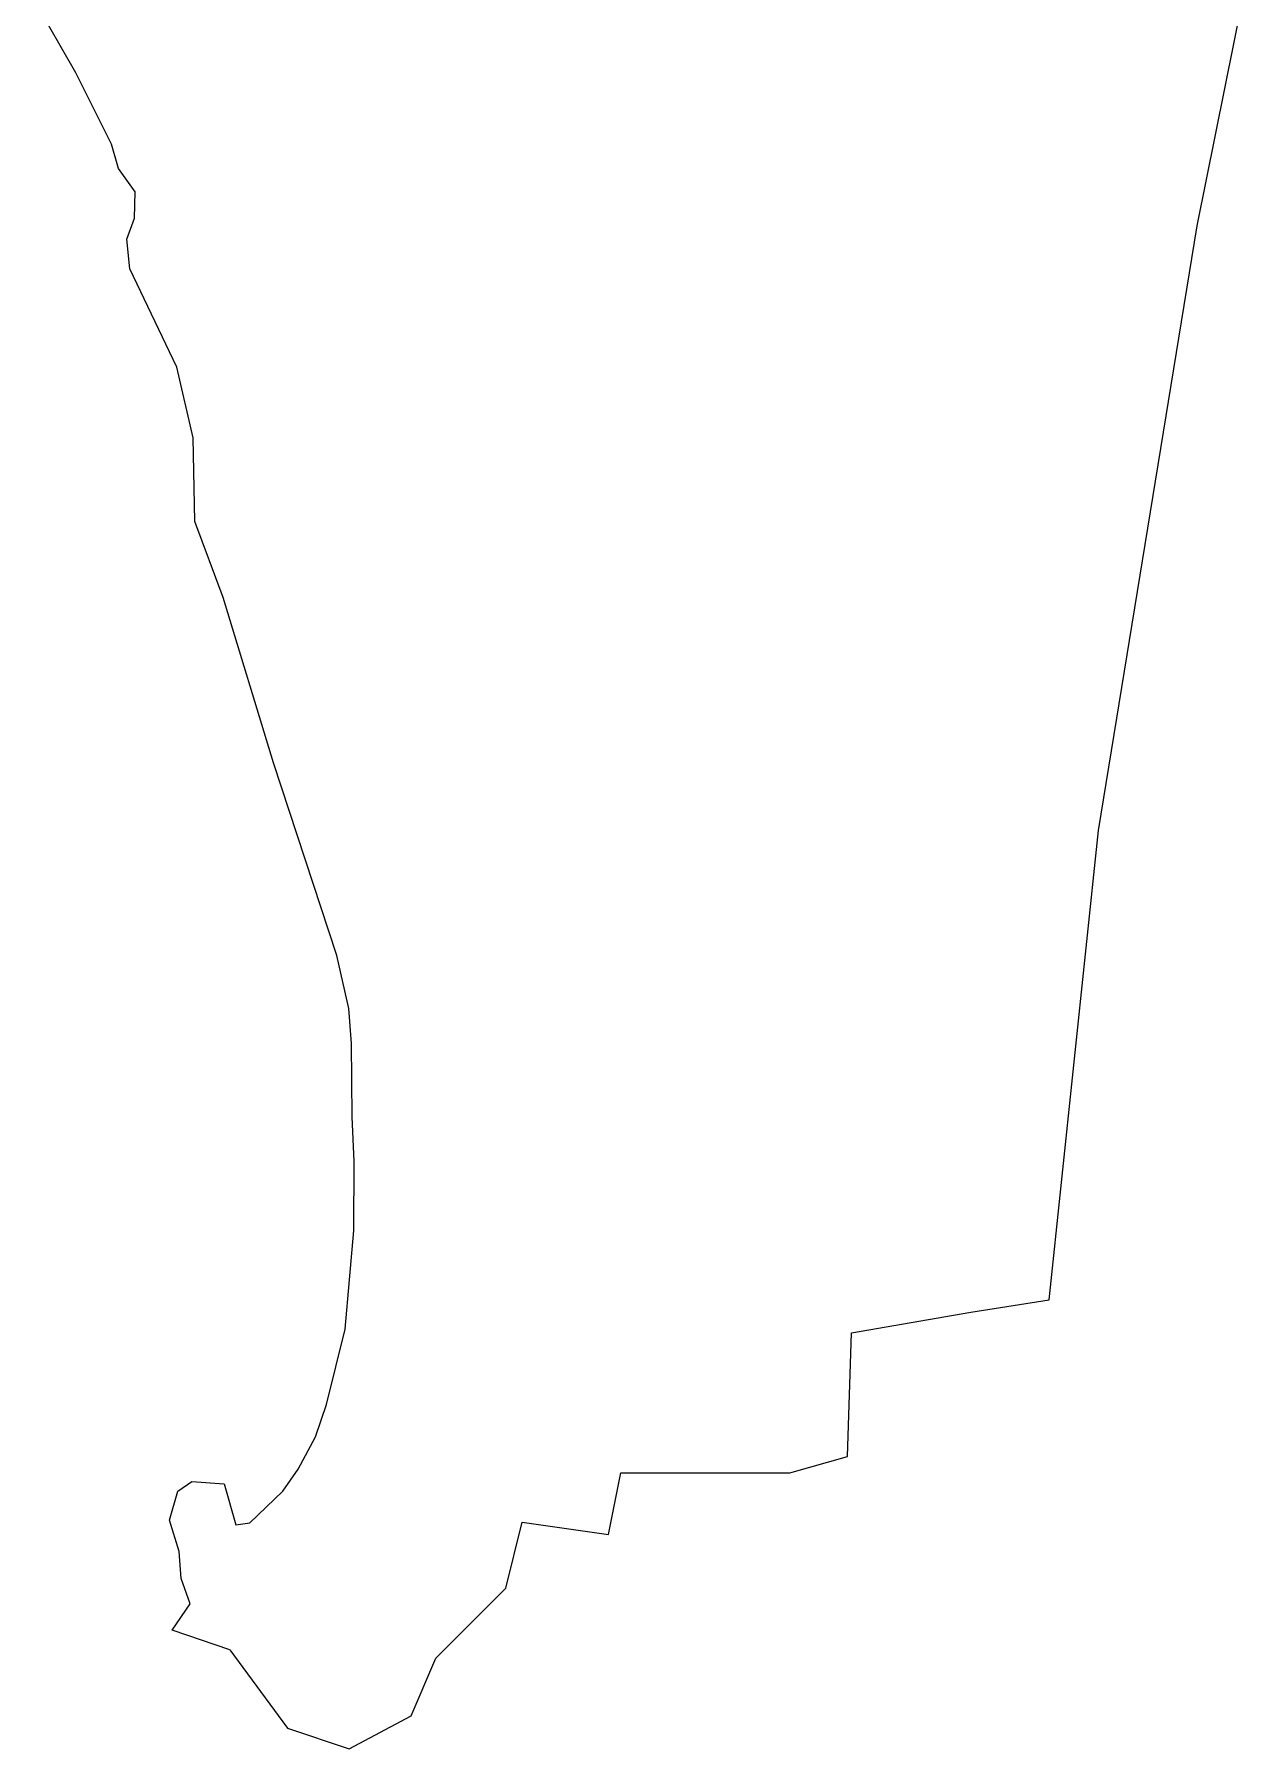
# Model space of a CAD drawing. Header units: metres. Extents: x 268683 to 273863, y 2111090 to 2119954.
# Drawn here: x 270449 to 273563, y 2111090 to 2115491 of the extents above; entities that cross this region are included whole.
import ezdxf

# ---------------------------------------------------------------- set-up
doc = ezdxf.new("R2010")
doc.units = ezdxf.units.M
doc.layers.add('village', color=3, linetype='Continuous')

msp = doc.modelspace()

# ---------------------------------------------------------------- linework, layer by layer
at = {"layer": 'village', "color": 3}
for p, q in [((273435.9, 2114999.6), (273562.8, 2115633.9)), ((270555.8, 2115392.5), (270449, 2115580)), ((270647, 2115209.4), (270555.8, 2115392.5)), ((270665.4, 2115146.7), (270647, 2115209.4)), ((270708.5, 2115086.6), (270665.4, 2115146.7)), ((270706.7, 2115019.3), (270708.5, 2115086.6)), ((270687, 2114965.3), (270706.7, 2115019.3)), ((273182.2, 2113447.5), (273435.9, 2114999.6)), ((270694.3, 2114889.1), (270687, 2114965.3)), ((270815.2, 2114636.7), (270694.3, 2114889.1)), ((270856.9, 2114455.4), (270815.2, 2114636.7)), ((270860.9, 2114240.2), (270856.9, 2114455.4)), ((270934.2, 2114045.7), (270860.9, 2114240.2)), ((271063.1, 2113620.7), (270934.2, 2114045.7)), ((271226.2, 2113126.5), (271063.1, 2113620.7)), ((273055.3, 2112242.3), (273182.2, 2113447.5)), ((271256.4, 2112990), (271226.2, 2113126.5)), ((271263.9, 2112900.4), (271256.4, 2112990)), ((271265.4, 2112712), (271263.9, 2112900.4)), ((271270.7, 2112597.7), (271265.4, 2112712)), ((271269.9, 2112420.6), (271270.7, 2112597.7)), ((271247.3, 2112167), (271269.9, 2112420.6)), ((272547.8, 2112157.7), (272854.4, 2112210.6)), ((272854.4, 2112210.6), (273055.3, 2112242.3)), ((271199.5, 2111973.8), (271247.3, 2112167)), ((272537.3, 2111840.5), (272547.8, 2112157.7)), ((271171, 2111890.6), (271199.5, 2111973.8)), ((271126.8, 2111807.3), (271171, 2111890.6)), ((271086.9, 2111750.9), (271126.8, 2111807.3)), ((272389.2, 2111798.2), (272537.3, 2111840.5)), ((270817.9, 2111751), (270853.5, 2111776)), ((270853.5, 2111776), (270936.5, 2111769.9)), ((270936.5, 2111769.9), (270966.5, 2111664.8)), ((271924.1, 2111639.6), (271955.8, 2111798.2)), ((271955.8, 2111798.2), (272389.2, 2111798.2)), ((270796, 2111676.9), (270817.9, 2111751)), ((271002.4, 2111669.5), (271086.9, 2111750.9)), ((270821.3, 2111596.4), (270796, 2111676.9)), ((270966.5, 2111664.8), (271002.4, 2111669.5)), ((271659.7, 2111502.2), (271702, 2111671.4)), ((271702, 2111671.4), (271924.1, 2111639.6)), ((270826.4, 2111526.9), (270821.3, 2111596.4)), ((270849.3, 2111462), (270826.4, 2111526.9)), ((271480, 2111322.5), (271659.7, 2111502.2)), ((270802.7, 2111394.4), (270849.3, 2111462)), ((270951.4, 2111343.6), (270802.7, 2111394.4)), ((270951.4, 2111343.6), (271099.4, 2111142.7)), ((271416.6, 2111174.4), (271480, 2111322.5)), ((271258, 2111089.9), (271416.6, 2111174.4)), ((271099.4, 2111142.7), (271258, 2111089.9))]:
    msp.add_line(p, q, dxfattribs=at)

doc.saveas('drawing.dxf')
